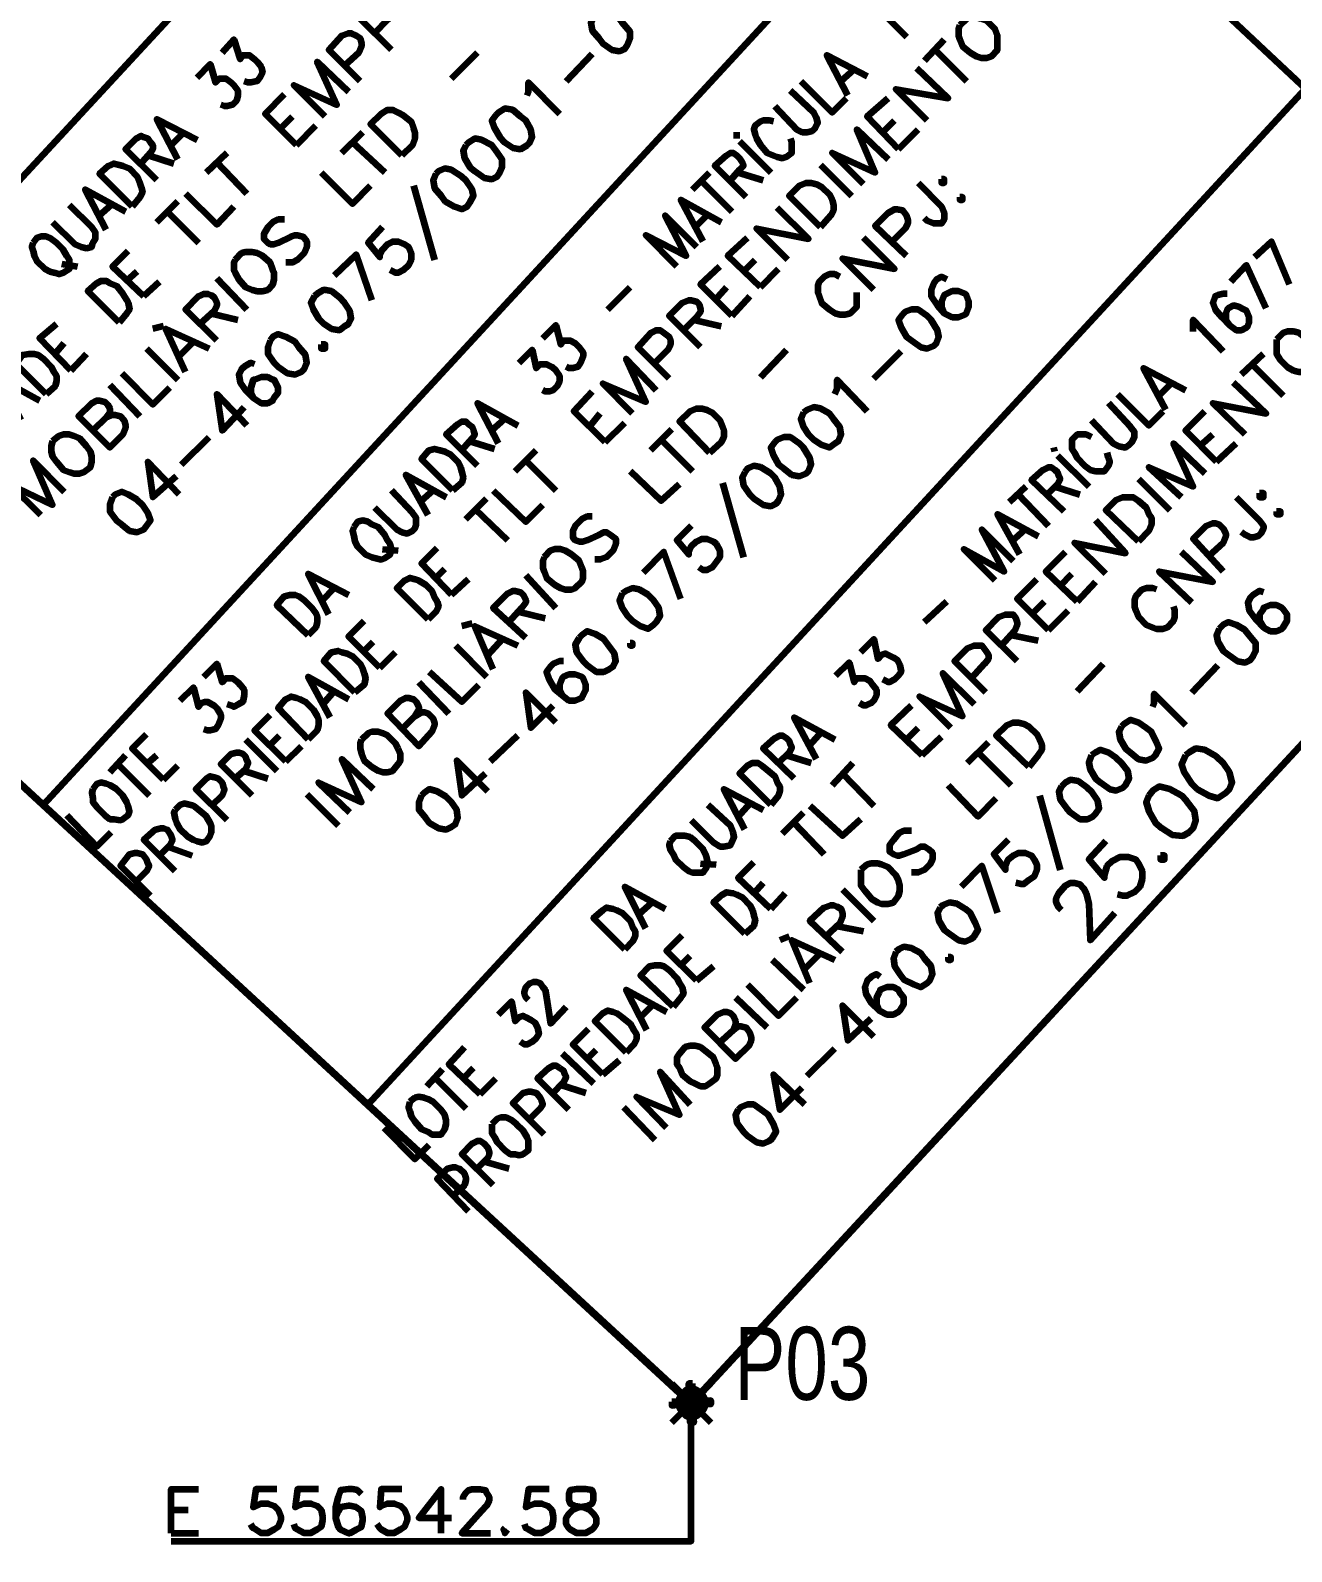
# Model space of a CAD drawing. Header units: inches. Extents: x 1 to 529, y -1 to 335.
# Drawn here: x 202.5 to 267, y 159.3 to 237.1 of the extents above; entities that cross this region are included whole.
import ezdxf

# ---------------------------------------------------------------- set-up
doc = ezdxf.new("R2010")
doc.units = ezdxf.units.IN
for name, color, linetype, lineweight in [('H', 7, 'CONTINUOUS', 100), ('P', 250, 'CONTINUOUS', 100), ('Text', 250, 'CONTINUOUS', 100)]:
    doc.layers.add(name, color=color, linetype=linetype, lineweight=lineweight)
doc.styles.get("Standard").update_dxf_attribs({"font": 'txt', "width": 0.75})

msp = doc.modelspace()

# ---------------------------------------------------------------- hatches: boundary and pattern name
at = {"layer": 'H', "linetype": 'CONTINUOUS'}
for points in [[(236.2, 167.867), (236.467, 165.867), (236.4, 167.867), (236.2, 167.867), (236.467, 165.867), (236.267, 165.867)], [(235.333, 166.733), (237.333, 167), (235.333, 166.933), (235.333, 166.733), (237.333, 167), (237.333, 166.8)]]:
    msp.add_hatch(color=252, dxfattribs=at).paths.add_polyline_path(points)

# ---------------------------------------------------------------- linework, layer by layer
at = {"layer": 'P', "color": 252, "linetype": 'CONTINUOUS'}
for points in [[(284.267, 218.6), (177.067, 319.133)], [(103.667, 289.4), (236.4, 166.733)], [(234.867, 264.933), (186.6, 212.8)], [(251.267, 249.533), (203.2, 197.467)], [(221, 236.067), (219.4, 237.667), (220.133, 238.4), (220.4, 238.533), (220.533, 238.533), (220.8, 238.4), (220.933, 238.267), (221, 238.067), (221, 237.867), (220.8, 237.6), (220.133, 236.933)], [(245.733, 237.733), (245.8, 237.933), (245.733, 238.333), (247.333, 236.733)], [(231.333, 237.733), (231.2, 237.467), (231.267, 237.067), (231.6, 236.667), (231.8, 236.4), (232.267, 236.067), (232.667, 236), (232.933, 236.133), (233.067, 236.333), (233.2, 236.667), (233.2, 237), (232.8, 237.467), (232.667, 237.667), (232.133, 238), (231.8, 238.067), (231.467, 237.867), (231.333, 237.733)], [(250.067, 237.333), (250, 237.133), (250, 236.8), (250.067, 236.6), (250.2, 236.267), (250.6, 235.933), (250.933, 235.733), (251.133, 235.667), (251.467, 235.667), (251.667, 235.733), (252, 236.067), (252, 236.267), (252, 236.6), (252, 236.8), (251.867, 237.133), (251.467, 237.533), (251.133, 237.667), (250.933, 237.733), (250.6, 237.733), (250.4, 237.667), (250.067, 237.333)], [(212.333, 235.933), (212.933, 236.6), (213.267, 235.6), (213.4, 235.8), (213.6, 235.8), (213.733, 235.8), (214, 235.6), (214.133, 235.467), (214.333, 235.2), (214.4, 234.933), (214.267, 234.667), (214.133, 234.467), (213.8, 234.4), (213.667, 234.4), (213.467, 234.467)], [(219.4, 234.467), (217.8, 236.067), (218.467, 236.8), (218.8, 236.933), (218.933, 236.933), (219.2, 236.8), (219.4, 236.667), (219.467, 236.4), (219.467, 236.267), (219.333, 235.933), (218.6, 235.267)], [(248.267, 235.533), (249.267, 236.6)], [(224.067, 234.6), (225.4, 235.933)], [(229.933, 234.467), (231.267, 235.867)], [(244.333, 233.733), (243.267, 235.8), (245.333, 234.733)], [(248.8, 236.067), (250.4, 234.467)], [(211.067, 234.667), (211.733, 235.333), (212, 234.4), (212.2, 234.6), (212.4, 234.6), (212.533, 234.6), (212.8, 234.4), (212.933, 234.267), (213.133, 234), (213.133, 233.733), (213.067, 233.467), (212.867, 233.267), (212.6, 233.2), (212.467, 233.2), (212.267, 233.267)], [(217.6, 232.667), (216, 234.267), (218.2, 233.267), (217.2, 235.467), (218.8, 233.933)], [(244, 234.467), (244.667, 235.067)], [(248.4, 232.467), (246.8, 234.067), (249.467, 233.6), (247.867, 235.133)], [(227.933, 233.733), (228, 233.933), (228, 234.4), (229.6, 232.8)], [(241.933, 234.467), (243.533, 232.867), (244.267, 233.6)], [(216.133, 231.2), (214.533, 232.8), (215.533, 233.8)], [(267.733, 234.067), (219.8, 182.133)], [(240.6, 233.2), (241.733, 232), (242, 231.867), (242.267, 231.867), (242.533, 231.933), (242.667, 232.067), (242.8, 232.333), (242.733, 232.6), (242.6, 232.867), (241.4, 234)], [(246.933, 231), (245.333, 232.667), (246.4, 233.6)], [(215.333, 232.067), (215.933, 232.667)], [(221.533, 230.667), (219.933, 232.267), (220.467, 232.8), (220.8, 233), (221.067, 233), (221.333, 232.867), (221.6, 232.733), (222, 232.4), (222.133, 232.067), (222.2, 231.867), (222.2, 231.533), (222.067, 231.2), (221.533, 230.667)], [(226.333, 232.733), (226.133, 232.467), (226.267, 232.067), (226.533, 231.6), (226.8, 231.333), (227.2, 231.067), (227.6, 231), (227.933, 231.2), (228.067, 231.333), (228.2, 231.6), (228.133, 232), (227.867, 232.467), (227.6, 232.667), (227.2, 233), (226.8, 233.067), (226.467, 232.867), (226.333, 232.733)], [(210.067, 230.467), (209, 232.533), (211.067, 231.467)], [(216.133, 231.2), (217.133, 232.2)], [(218.467, 230.8), (219.533, 231.867)], [(238.667, 231.533), (238.667, 231.867)], [(240.533, 232.4), (240.333, 232.467), (240, 232.467), (239.867, 232.4), (239.6, 232.2), (239.533, 232), (239.6, 231.733), (239.667, 231.533), (239.867, 231.2), (240.2, 230.8), (240.533, 230.667), (240.733, 230.6), (241, 230.533), (241.2, 230.6), (241.467, 230.8), (241.467, 231), (241.467, 231.333), (241.4, 231.533)], [(245.133, 229.2), (243.533, 230.8), (245.733, 229.8), (244.8, 232), (246.4, 230.467)], [(246.133, 231.867), (246.733, 232.467)], [(246.933, 231), (247.933, 232)], [(209, 229.4), (207.4, 231), (207.933, 231.533), (208.2, 231.667), (208.333, 231.6), (208.533, 231.533), (208.667, 231.333), (208.8, 231.2), (208.8, 231), (208.667, 230.8), (208.133, 230.2)], [(209.733, 231.2), (210.333, 231.8)], [(219, 231.333), (220.667, 229.8)], [(224.8, 231.2), (224.667, 230.933), (224.733, 230.533), (225, 230.067), (225.267, 229.867), (225.733, 229.533), (226.133, 229.467), (226.4, 229.6), (226.533, 229.8), (226.667, 230.067), (226.667, 230.467), (226.333, 230.933), (226.133, 231.2), (225.6, 231.467), (225.267, 231.533), (224.933, 231.333), (224.8, 231.2)], [(238.8, 231.4), (240.4, 229.8)], [(208.6, 230.667), (209.867, 230.267)], [(211.533, 229.8), (212.6, 230.8)], [(212.067, 230.333), (213.6, 228.733)], [(239.133, 228.533), (237.533, 230.133), (238.133, 230.667), (238.333, 230.8), (238.467, 230.8), (238.667, 230.667), (238.8, 230.533), (238.933, 230.333), (239, 230.133), (238.8, 229.933), (238.333, 229.4)], [(207.733, 228.067), (206.067, 229.733), (206.533, 230.133), (206.8, 230.267), (207.067, 230.2), (207.267, 230.133), (207.6, 230), (208, 229.6), (208.133, 229.267), (208.2, 229.067), (208.267, 228.8), (208.133, 228.533), (207.733, 228.067)], [(217.4, 229.8), (219, 228.2), (219.933, 229.133)], [(223.267, 229.733), (223.133, 229.4), (223.2, 229), (223.533, 228.6), (223.733, 228.333), (224.2, 228.067), (224.6, 227.933), (224.867, 228.067), (225, 228.267), (225.2, 228.6), (225.133, 228.933), (224.8, 229.4), (224.6, 229.6), (224.067, 229.933), (223.733, 230), (223.4, 229.867), (223.267, 229.733)], [(236.4, 228.933), (237.267, 229.8)], [(238.733, 229.8), (240, 229.4)], [(242.933, 230.2), (244.533, 228.6)], [(206.4, 226.867), (205.333, 228.933), (207.4, 227.8)], [(210.467, 228.733), (212.067, 227.133), (212.933, 228.067)], [(222.133, 229.133), (223.2, 225.333)], [(236.8, 229.4), (238.4, 227.8)], [(242.933, 227), (241.333, 228.6), (241.867, 229.133), (242.2, 229.267), (242.467, 229.267), (242.733, 229.2), (243, 229.067), (243.4, 228.667), (243.533, 228.4), (243.6, 228.133), (243.6, 227.867), (243.467, 227.6), (242.933, 227)], [(247.933, 229.267), (249.133, 228.067), (249.267, 227.733), (249.267, 227.6), (249.267, 227.4), (249.133, 227.2), (248.867, 227.2), (248.733, 227.2), (248.4, 227.333), (248.267, 227.467)], [(249.133, 229.467), (249.133, 229.267), (249.267, 229.267), (249.267, 229.467), (249.133, 229.467)], [(203.667, 227.267), (204.8, 226.133), (205.133, 226), (205.4, 225.933), (205.667, 226), (205.733, 226.2), (205.867, 226.4), (205.867, 226.733), (205.667, 227), (204.533, 228.133)], [(206.067, 227.6), (206.667, 228.133)], [(209, 227.267), (210.067, 228.333)], [(236.933, 226.267), (235.8, 228.4), (237.867, 227.267)], [(241.267, 225.333), (239.667, 226.933), (242.333, 226.4), (240.733, 228)], [(250.067, 228.533), (250.067, 228.4), (250.2, 228.4), (250.2, 228.533), (250.067, 228.533)], [(209.533, 227.8), (211.133, 226.2)], [(215.533, 227.4), (215.2, 227.4), (214.933, 227.267), (214.667, 227), (214.467, 226.667), (214.467, 226.4), (214.667, 226.2), (214.8, 226.133), (215, 226.133), (215.2, 226.2), (215.867, 226.533), (216.067, 226.6), (216.2, 226.6), (216.467, 226.533), (216.667, 226.267), (216.667, 226), (216.533, 225.667), (216.2, 225.333), (215.933, 225.2), (215.6, 225.2)], [(235.6, 225), (234, 226.6), (236.067, 225.533), (235, 227.6), (236.6, 226)], [(236.533, 227), (237.133, 227.6)], [(247.333, 225.533), (245.733, 227.067), (246.4, 227.733), (246.733, 227.933), (246.867, 227.933), (247.133, 227.867), (247.333, 227.6), (247.4, 227.4), (247.4, 227.2), (247.267, 226.933), (246.6, 226.267)], [(202.667, 226.2), (202.6, 226), (202.667, 225.8), (202.733, 225.533), (202.867, 225.267), (203.267, 224.867), (203.533, 224.733), (203.8, 224.667), (204, 224.6), (204.2, 224.667), (204.533, 224.867), (204.533, 225.067), (204.533, 225.333), (204.4, 225.533), (204.2, 225.867), (203.867, 226.2), (203.6, 226.4), (203.333, 226.533), (203.067, 226.533), (202.867, 226.467), (202.667, 226.2)], [(220.533, 227), (219.8, 226.2), (220.4, 225.467), (220.4, 225.6), (220.533, 225.867), (220.8, 226.133), (221.067, 226.267), (221.333, 226.267), (221.667, 226.133), (221.867, 226), (222, 225.667), (222, 225.333), (221.867, 225.067), (221.6, 224.8), (221.333, 224.667), (221.2, 224.667), (220.933, 224.8)], [(239.867, 223.933), (238.2, 225.533), (239.2, 226.467)], [(245.667, 223.8), (244.067, 225.4), (246.733, 224.867), (245.133, 226.467)], [(208.333, 223.467), (206.733, 225), (207.533, 225.8)], [(213, 225.333), (212.933, 225.2), (212.933, 224.8), (213, 224.667), (213.2, 224.333), (213.533, 223.933), (213.867, 223.8), (214.133, 223.733), (214.4, 223.733), (214.667, 223.8), (214.933, 224.067), (215, 224.333), (215, 224.667), (214.933, 224.8), (214.8, 225.2), (214.4, 225.533), (214.133, 225.667), (213.867, 225.733), (213.533, 225.733), (213.333, 225.667), (213, 225.333)], [(266.933, 224.067), (266, 226.267), (265.133, 225.467)], [(204.133, 225.133), (204.933, 225)], [(220, 223.267), (219.2, 225.6), (218.067, 224.533)], [(238.4, 222.467), (236.8, 224.067), (237.8, 225)], [(239, 224.733), (239.6, 225.333)], [(239.867, 223.933), (240.8, 224.867)], [(265.733, 222.867), (264.733, 225.067), (263.933, 224.2)], [(207.067, 222.133), (205.467, 223.733), (205.933, 224.133), (206.133, 224.267), (206.4, 224.267), (206.6, 224.133), (206.933, 224), (207.267, 223.6), (207.467, 223.267), (207.533, 223.133), (207.6, 222.8), (207.467, 222.6), (207.067, 222.133)], [(207.467, 224.267), (208, 224.733)], [(208.333, 223.467), (209.133, 224.2)], [(212.067, 224.4), (213.6, 222.8)], [(243.933, 224.467), (243.667, 224.6), (243.4, 224.6), (243.133, 224.467), (242.867, 224.2), (242.8, 224), (242.8, 223.667), (242.867, 223.467), (243, 223.133), (243.4, 222.8), (243.667, 222.6), (243.933, 222.533), (244.2, 222.533), (244.467, 222.6), (244.8, 222.933), (244.8, 223.133), (244.8, 223.467), (244.8, 223.667)], [(249.4, 224.333), (249.133, 224.467), (248.867, 224.333), (248.733, 224.133), (248.6, 223.8), (248.6, 223.467), (248.933, 223), (249.267, 222.6), (249.667, 222.4), (250, 222.4), (250.333, 222.533), (250.4, 222.6), (250.533, 222.933), (250.533, 223.2), (250.4, 223.533), (250.333, 223.6), (250, 223.733), (249.667, 223.733), (249.4, 223.6), (249.267, 223.533), (249.133, 223.2), (249.133, 222.933), (249.267, 222.6)], [(212.067, 221.2), (210.467, 222.8), (211.133, 223.467), (211.4, 223.6), (211.6, 223.6), (211.8, 223.533), (211.933, 223.4), (212.067, 223.133), (212.067, 223), (211.933, 222.733), (211.2, 222.067)], [(217.067, 223.467), (216.867, 223.133), (217, 222.8), (217.267, 222.333), (217.533, 222.067), (217.933, 221.8), (218.333, 221.733), (218.6, 221.933), (218.8, 222.067), (218.933, 222.333), (218.867, 222.733), (218.6, 223.133), (218.333, 223.4), (217.933, 223.733), (217.533, 223.8), (217.2, 223.6), (217.067, 223.467)], [(232.067, 222.8), (233.2, 223.933)], [(237.533, 223.267), (238.133, 223.933)], [(238.4, 222.467), (239.333, 223.467)], [(263.733, 223.6), (263.533, 223.6), (263.267, 223.533), (263.133, 223.467), (263, 223.133), (263.133, 222.8), (263.467, 222.4), (263.867, 222), (264.2, 221.733), (264.467, 221.733), (264.733, 221.867), (264.8, 221.933), (264.867, 222.133), (264.867, 222.4), (264.733, 222.733), (264.6, 222.8), (264.333, 222.933), (264.067, 223), (263.8, 222.867), (263.733, 222.8), (263.667, 222.6), (263.667, 222.267), (263.867, 222)], [(211.733, 222.6), (213.133, 222.267)], [(236.8, 220.867), (235.2, 222.467), (235.867, 223.133), (236.2, 223.267), (236.333, 223.267), (236.6, 223.2), (236.733, 223.067), (236.8, 222.8), (236.8, 222.667), (236.6, 222.4), (235.933, 221.733)], [(247.133, 222.533), (246.933, 222.267), (247.067, 221.867), (247.333, 221.4), (247.6, 221.2), (248.067, 220.867), (248.4, 220.8), (248.733, 220.933), (248.867, 221.067), (249, 221.4), (248.933, 221.733), (248.6, 222.267), (248.4, 222.467), (247.933, 222.8), (247.6, 222.8), (247.267, 222.667), (247.133, 222.533)], [(204.6, 219.667), (203, 221.333), (203.867, 222.067)], [(209.333, 221.933), (208.8, 221.8)], [(210.467, 219.6), (209.467, 221.8), (211.667, 220.8)], [(228.733, 221.333), (229.4, 222), (229.667, 221), (229.8, 221.2), (230.067, 221.2), (230.133, 221.2), (230.4, 221.067), (230.6, 220.867), (230.8, 220.6), (230.8, 220.4), (230.667, 220.067), (230.533, 219.867), (230.267, 219.8), (230.067, 219.8), (229.933, 219.867)], [(235.2, 219.267), (233.6, 220.867), (234.267, 221.6), (234.533, 221.733), (234.733, 221.733), (234.933, 221.6), (235.2, 221.4), (235.267, 221.2), (235.267, 221), (235.133, 220.733), (234.4, 220)], [(236.467, 222.267), (237.867, 221.933)], [(262, 221.667), (262, 221.867), (262, 222.267), (263.533, 220.667)], [(203.8, 220.533), (204.267, 221.067)], [(210.133, 220.4), (210.867, 221.133)], [(214.8, 221.2), (214.667, 220.867), (214.667, 220.533), (215, 220.067), (215.2, 219.867), (215.667, 219.533), (216.067, 219.467), (216.4, 219.6), (216.533, 219.733), (216.667, 220.067), (216.6, 220.467), (216.267, 220.867), (216.067, 221.133), (215.6, 221.4), (215.2, 221.533), (214.933, 221.4), (214.8, 221.2)], [(217.4, 221), (217.4, 220.8), (217.6, 220.8), (217.6, 221), (217.4, 221)], [(266.267, 221.267), (266.267, 221.067), (266.267, 220.733), (266.267, 220.533), (266.467, 220.2), (266.8, 219.867), (267.133, 219.667), (267.4, 219.6), (267.667, 219.6), (267.933, 219.667), (268.2, 220), (268.333, 220.2), (268.333, 220.533), (268.2, 220.733), (268.067, 221.067), (267.667, 221.4), (267.4, 221.6), (267.133, 221.667), (266.8, 221.667), (266.6, 221.6), (266.267, 221.267)], [(203.333, 218.467), (201.8, 220), (202.133, 220.467), (202.467, 220.533), (202.733, 220.533), (202.933, 220.467), (203.2, 220.267), (203.6, 219.867), (203.733, 219.6), (203.867, 219.4), (203.867, 219.133), (203.8, 218.867), (203.333, 218.467)], [(204.6, 219.667), (205.4, 220.533)], [(208.467, 220.8), (210.067, 219.2)], [(227.533, 220.067), (228.2, 220.733), (228.4, 219.8), (228.6, 220), (228.8, 220), (228.933, 220), (229.2, 219.867), (229.4, 219.667), (229.6, 219.4), (229.6, 219.133), (229.467, 218.867), (229.267, 218.667), (229.067, 218.6), (228.867, 218.6), (228.733, 218.667)], [(233.333, 217.467), (231.8, 219), (234, 218.067), (233, 220.267), (234.533, 218.667)], [(239.867, 219.333), (241.2, 220.733)], [(245.667, 219.267), (247.067, 220.667)], [(264.467, 219.467), (265.6, 220.533)], [(207.2, 219.533), (208.8, 217.933), (209.667, 218.8)], [(214, 220), (213.8, 220.067), (213.467, 219.867), (213.333, 219.733), (213.2, 219.467), (213.267, 219.067), (213.533, 218.667), (213.933, 218.267), (214.333, 218), (214.667, 218), (214.933, 218.133), (215, 218.267), (215.2, 218.533), (215.2, 218.8), (215, 219.2), (214.933, 219.2), (214.667, 219.333), (214.333, 219.333), (214, 219.2), (213.933, 219.2), (213.8, 218.8), (213.8, 218.533), (213.933, 218.267)], [(260.6, 217.667), (259.467, 219.8), (261.6, 218.667)], [(265, 220), (266.6, 218.4)], [(202.067, 217.133), (200.933, 219.267), (203, 218.133)], [(206.6, 218.933), (208.133, 217.333)], [(284.333, 218.667), (236.267, 166.733)], [(243.667, 218.467), (243.8, 218.733), (243.8, 219.2), (245.333, 217.6)], [(260.267, 218.4), (260.867, 219)], [(264.667, 216.4), (263, 218), (265.733, 217.467), (264.067, 219.067)], [(206.4, 217.267), (206.733, 217.4), (206.867, 217.4), (207.133, 217.333), (207.333, 217.133), (207.4, 216.867), (207.4, 216.733), (207.267, 216.4), (206.6, 215.733), (205, 217.333), (205.667, 218), (205.933, 218.133), (206.067, 218.133), (206.333, 218.067), (206.467, 217.933), (206.6, 217.733), (206.6, 217.533), (206.4, 217.267), (205.733, 216.6)], [(213.6, 216.867), (212.067, 218.467), (212.333, 216.6), (213.467, 217.8)], [(226.467, 215.933), (225.4, 218), (227.467, 216.867)], [(231.933, 216), (230.333, 217.6), (231.267, 218.6)], [(256.8, 217.133), (257.933, 215.933), (258.2, 215.8), (258.533, 215.733), (258.733, 215.867), (258.867, 216), (259, 216.267), (259, 216.533), (258.8, 216.8), (257.667, 218)], [(258.133, 218.467), (259.733, 216.867), (260.467, 217.6)], [(225.4, 214.8), (223.8, 216.4), (224.4, 216.933), (224.6, 217.067), (224.8, 217.067), (224.933, 216.933), (225.133, 216.8), (225.2, 216.6), (225.267, 216.4), (225.133, 216.2), (224.6, 215.6)], [(226.133, 216.6), (226.8, 217.2)], [(231.133, 216.8), (231.667, 217.467)], [(237.267, 215.467), (235.733, 217.067), (236.267, 217.6), (236.6, 217.733), (236.867, 217.733), (237.133, 217.667), (237.4, 217.533), (237.8, 217.133), (237.933, 216.8), (238, 216.6), (238, 216.267), (237.867, 216), (237.267, 215.467)], [(242.067, 217.533), (241.933, 217.2), (242.067, 216.8), (242.333, 216.4), (242.6, 216.133), (243, 215.867), (243.4, 215.733), (243.667, 215.933), (243.867, 216.067), (244, 216.4), (243.933, 216.8), (243.6, 217.2), (243.4, 217.467), (242.933, 217.733), (242.6, 217.8), (242.267, 217.667), (242.067, 217.533)], [(263.2, 215), (261.6, 216.6), (262.6, 217.6)], [(203.667, 216.067), (203.6, 215.8), (203.6, 215.533), (203.667, 215.267), (203.867, 215), (204.2, 214.6), (204.533, 214.467), (204.733, 214.4), (205.067, 214.4), (205.267, 214.467), (205.6, 214.733), (205.667, 215), (205.667, 215.267), (205.6, 215.533), (205.4, 215.8), (205.067, 216.2), (204.733, 216.333), (204.533, 216.4), (204.2, 216.4), (204, 216.333), (203.667, 216.067)], [(231.933, 216), (232.933, 217)], [(234.267, 215.6), (235.333, 216.667)], [(256.8, 216.267), (256.533, 216.4), (256.267, 216.4), (256.067, 216.4), (255.8, 216.133), (255.8, 215.933), (255.8, 215.667), (255.933, 215.467), (256.067, 215.2), (256.467, 214.8), (256.733, 214.6), (257, 214.533), (257.2, 214.533), (257.467, 214.533), (257.667, 214.8), (257.733, 215), (257.667, 215.2), (257.6, 215.467)], [(262.333, 215.8), (263, 216.4)], [(210.267, 214.867), (211.667, 216.267)], [(224.133, 213.533), (222.533, 215.133), (222.933, 215.6), (223.2, 215.667), (223.467, 215.6), (223.733, 215.533), (224, 215.4), (224.4, 215), (224.533, 214.733), (224.6, 214.467), (224.667, 214.2), (224.6, 213.933), (224.133, 213.533)], [(225, 216.067), (226.267, 215.667)], [(227.333, 214.533), (228.4, 215.6)], [(234.8, 216.133), (236.4, 214.533)], [(240.6, 216), (240.4, 215.733), (240.533, 215.333), (240.8, 214.867), (241.067, 214.667), (241.467, 214.333), (241.867, 214.267), (242.2, 214.4), (242.333, 214.533), (242.467, 214.867), (242.4, 215.2), (242.067, 215.733), (241.867, 215.933), (241.4, 216.267), (241.067, 216.267), (240.733, 216.133), (240.6, 216)], [(254.933, 215.533), (254.867, 215.733)], [(261.4, 213.2), (259.733, 214.733), (262, 213.733), (261, 215.933), (262.6, 214.4)], [(263.2, 215), (264.2, 215.933)], [(203.067, 212.267), (201.467, 213.867), (203.667, 212.8), (202.667, 215.067), (204.267, 213.467)], [(210.133, 213.333), (208.533, 215), (208.8, 213.2), (210, 214.267)], [(227.867, 215.067), (229.4, 213.533)], [(239.067, 214.467), (238.933, 214.2), (239, 213.8), (239.333, 213.333), (239.533, 213.133), (240, 212.8), (240.4, 212.733), (240.667, 212.867), (240.8, 213), (240.933, 213.333), (240.867, 213.733), (240.6, 214.2), (240.4, 214.4), (239.867, 214.733), (239.533, 214.8), (239.2, 214.667), (239.067, 214.467)], [(255.4, 212.467), (253.733, 214.067), (254.333, 214.6), (254.6, 214.733), (254.733, 214.733), (254.933, 214.6), (255.067, 214.467), (255.133, 214.267), (255.2, 214.133), (255.067, 213.867), (254.533, 213.333)], [(255.067, 215.333), (256.667, 213.733)], [(222.867, 212.267), (221.733, 214.333), (223.8, 213.2)], [(233.2, 214.533), (234.8, 213), (235.733, 213.867)], [(259.2, 214.133), (260.8, 212.533)], [(206.733, 213.2), (206.6, 212.8), (206.6, 212.467), (206.933, 212), (207.2, 211.8), (207.6, 211.467), (208, 211.4), (208.333, 211.533), (208.467, 211.733), (208.667, 212), (208.533, 212.4), (208.267, 212.8), (208, 213.067), (207.533, 213.333), (207.2, 213.467), (206.867, 213.333), (206.733, 213.2)], [(220.133, 212.667), (221.267, 211.533), (221.533, 211.4), (221.8, 211.333), (222.067, 211.467), (222.2, 211.6), (222.267, 211.8), (222.267, 212.133), (222.067, 212.4), (221, 213.533)], [(222.533, 213), (223.133, 213.533)], [(226.2, 213.533), (227.867, 211.933), (228.733, 212.8)], [(237.933, 213.933), (239, 210.133)], [(252.6, 212.933), (253.467, 213.733)], [(253.067, 213.333), (254.6, 211.733)], [(254.933, 213.733), (256.2, 213.333)], [(259.2, 210.933), (257.533, 212.533), (258.067, 213.067), (258.4, 213.2), (258.733, 213.2), (258.933, 213.2), (259.2, 213), (259.6, 212.667), (259.733, 212.333), (259.867, 212.133), (259.867, 211.8), (259.733, 211.467), (259.2, 210.933)], [(264.2, 213.2), (265.4, 212), (265.6, 211.733), (265.6, 211.6), (265.467, 211.333), (265.333, 211.2), (265.067, 211.133), (264.933, 211.133), (264.667, 211.267), (264.467, 211.4)], [(265.4, 213.4), (265.4, 213.2), (265.6, 213.2), (265.6, 213.4), (265.4, 213.4)], [(224.8, 212.067), (225.867, 213.133)], [(225.267, 212.6), (226.933, 211)], [(266.267, 212.467), (266.267, 212.333), (266.467, 212.333), (266.467, 212.467), (266.267, 212.467)], [(219.067, 211.667), (219, 211.467), (219.067, 211.2), (219.133, 210.933), (219.267, 210.667), (219.667, 210.267), (220, 210.133), (220.2, 210.067), (220.467, 210), (220.667, 210.067), (220.933, 210.267), (221, 210.533), (220.933, 210.8), (220.8, 211), (220.667, 211.267), (220.333, 211.667), (220, 211.8), (219.8, 211.933), (219.533, 212), (219.267, 211.933), (219.067, 211.667)], [(231.267, 212.2), (231, 212.2), (230.733, 212.067), (230.4, 211.733), (230.267, 211.467), (230.267, 211.133), (230.4, 211), (230.6, 210.933), (230.8, 210.933), (231, 211), (231.6, 211.267), (231.867, 211.4), (232, 211.4), (232.2, 211.267), (232.467, 211.067), (232.467, 210.8), (232.333, 210.467), (232, 210.133), (231.667, 210), (231.4, 210)], [(236.333, 211.733), (235.6, 211), (236.2, 210.267), (236.2, 210.4), (236.333, 210.667), (236.6, 210.933), (236.867, 211.067), (237.133, 211.067), (237.467, 210.933), (237.6, 210.8), (237.8, 210.467), (237.8, 210.133), (237.6, 209.867), (237.4, 209.6), (237.133, 209.467), (236.933, 209.467), (236.733, 209.6)], [(253.133, 210.267), (252, 212.333), (254.067, 211.2)], [(257.533, 209.267), (255.933, 210.867), (258.533, 210.333), (257, 212)], [(263.533, 209.4), (262, 211.067), (262.667, 211.733), (263, 211.867), (263.133, 211.867), (263.333, 211.8), (263.533, 211.6), (263.667, 211.333), (263.667, 211.2), (263.533, 210.867), (262.8, 210.2)], [(251.867, 208.933), (250.267, 210.533), (252.333, 209.4), (251.2, 211.533), (252.8, 209.933)], [(252.733, 210.933), (253.4, 211.533)], [(220.533, 210.533), (221.333, 210.467)], [(224.067, 208.2), (222.533, 209.8), (223.333, 210.6)], [(228.8, 210.133), (228.733, 209.933), (228.733, 209.6), (228.8, 209.4), (228.933, 209.067), (229.333, 208.733), (229.667, 208.533), (229.867, 208.467), (230.2, 208.467), (230.4, 208.533), (230.733, 208.867), (230.8, 209.067), (230.8, 209.4), (230.733, 209.6), (230.6, 209.933), (230.2, 210.267), (229.867, 210.467), (229.667, 210.533), (229.333, 210.533), (229.133, 210.467), (228.8, 210.133)], [(235.8, 208), (234.933, 210.4), (233.867, 209.333)], [(256.067, 207.867), (254.467, 209.4), (255.467, 210.4)], [(261.933, 207.8), (260.267, 209.4), (263, 208.867), (261.4, 210.4)], [(223.267, 209.067), (223.733, 209.533)], [(217.8, 207.2), (216.733, 209.267), (218.8, 208.2)], [(217.467, 207.933), (218.067, 208.533)], [(222.867, 206.933), (221.267, 208.533), (221.667, 208.933), (221.933, 209.067), (222.2, 209), (222.4, 208.933), (222.733, 208.733), (223.067, 208.4), (223.2, 208.067), (223.333, 207.867), (223.4, 207.6), (223.267, 207.333), (222.867, 206.933)], [(224.067, 208.2), (224.933, 209)], [(227.867, 209.2), (229.4, 207.533)], [(232.8, 208.267), (232.667, 207.933), (232.8, 207.533), (233.067, 207.133), (233.333, 206.867), (233.733, 206.6), (234.133, 206.467), (234.4, 206.667), (234.533, 206.8), (234.733, 207.133), (234.667, 207.533), (234.4, 207.933), (234.133, 208.2), (233.667, 208.467), (233.333, 208.533), (233, 208.4), (232.8, 208.267)], [(254.6, 206.4), (253, 208), (254, 209)], [(255.2, 208.667), (255.8, 209.267)], [(256.067, 207.867), (257, 208.867)], [(260.133, 208.467), (259.933, 208.533), (259.6, 208.533), (259.4, 208.467), (259.067, 208.133), (259, 207.933), (259, 207.6), (259.067, 207.4), (259.2, 207.067), (259.6, 206.667), (259.933, 206.533), (260.133, 206.467), (260.467, 206.467), (260.667, 206.533), (261, 206.867), (261.067, 207.067), (261.067, 207.4), (261, 207.6)], [(216.733, 206.133), (215.133, 207.667), (215.533, 208.133), (215.8, 208.2), (216.067, 208.2), (216.267, 208.133), (216.533, 207.933), (216.933, 207.533), (217.133, 207.267), (217.2, 207.067), (217.2, 206.8), (217.133, 206.533), (216.733, 206.133)], [(227.867, 206), (226.2, 207.533), (226.933, 208.267), (227.2, 208.4), (227.333, 208.4), (227.6, 208.333), (227.733, 208.2), (227.867, 207.933), (227.867, 207.8), (227.667, 207.533), (227, 206.8)], [(248.267, 206.8), (249.4, 207.867)], [(253.733, 207.2), (254.4, 207.867)], [(265.6, 208.333), (265.4, 208.4), (265.067, 208.2), (264.933, 208.067), (264.8, 207.8), (264.867, 207.4), (265.2, 206.933), (265.6, 206.533), (265.933, 206.333), (266.267, 206.333), (266.533, 206.467), (266.6, 206.533), (266.8, 206.867), (266.8, 207.2), (266.6, 207.467), (266.533, 207.533), (266.267, 207.667), (265.933, 207.667), (265.6, 207.533), (265.6, 207.467), (265.4, 207.2), (265.4, 206.867), (265.6, 206.533)], [(227.533, 207.333), (228.867, 207)], [(253, 204.8), (251.4, 206.4), (252.067, 207.067), (252.4, 207.2), (252.533, 207.2), (252.8, 207.2), (252.933, 207), (253, 206.8), (253, 206.667), (252.867, 206.333), (252.2, 205.6)], [(254.6, 206.4), (255.6, 207.4)], [(220.4, 204.467), (218.8, 206.067), (219.6, 206.867)], [(225.133, 206.733), (224.6, 206.6)], [(226.2, 204.4), (225.267, 206.6), (227.467, 205.6)], [(230.6, 206), (230.4, 205.667), (230.467, 205.267), (230.8, 204.8), (231, 204.6), (231.467, 204.267), (231.867, 204.267), (232.133, 204.4), (232.333, 204.533), (232.467, 204.8), (232.4, 205.2), (232.067, 205.667), (231.867, 205.933), (231.4, 206.2), (231, 206.333), (230.733, 206.133), (230.6, 206)], [(263.333, 206.467), (263.2, 206.133), (263.267, 205.8), (263.533, 205.333), (263.8, 205.133), (264.267, 204.8), (264.667, 204.733), (264.933, 204.867), (265.067, 205.067), (265.2, 205.333), (265.2, 205.733), (264.867, 206.133), (264.667, 206.4), (264.2, 206.667), (263.8, 206.8), (263.533, 206.667), (263.333, 206.467)], [(219.6, 205.333), (220.067, 205.8)], [(224.267, 205.6), (225.867, 204)], [(225.933, 205.133), (226.667, 205.933)], [(233.2, 205.733), (233.2, 205.6), (233.333, 205.6), (233.333, 205.733), (233.2, 205.733)], [(245, 205.267), (245.667, 205.933), (245.867, 204.933), (246.067, 205.133), (246.267, 205.2), (246.4, 205.133), (246.667, 205), (246.867, 204.867), (247, 204.6), (247.067, 204.267), (246.933, 204.067), (246.733, 203.867), (246.467, 203.733), (246.4, 203.733), (246.133, 203.867)], [(251.4, 203.2), (249.8, 204.8), (250.467, 205.467), (250.8, 205.6), (251, 205.6), (251.2, 205.6), (251.4, 205.333), (251.533, 205.133), (251.533, 204.933), (251.333, 204.667), (250.667, 203.933)], [(252.733, 206.133), (254.067, 205.867)], [(211.4, 204), (212.067, 204.667), (212.333, 203.733), (212.533, 203.933), (212.733, 203.933), (212.867, 203.933), (213.133, 203.733), (213.267, 203.6), (213.467, 203.333), (213.467, 203.067), (213.4, 202.733), (213.2, 202.6), (212.933, 202.467), (212.8, 202.533), (212.6, 202.6)], [(219.133, 203.2), (217.533, 204.8), (217.933, 205.267), (218.267, 205.333), (218.467, 205.267), (218.733, 205.2), (219, 205.067), (219.4, 204.667), (219.533, 204.4), (219.6, 204.2), (219.667, 203.933), (219.6, 203.6), (219.133, 203.2)], [(220.4, 204.467), (221.2, 205.267)], [(229.8, 204.8), (229.6, 204.8), (229.267, 204.667), (229.133, 204.533), (228.933, 204.267), (229.067, 203.867), (229.333, 203.4), (229.733, 203.067), (230.067, 202.8), (230.4, 202.8), (230.733, 202.933), (230.8, 203.067), (230.933, 203.333), (230.933, 203.6), (230.8, 203.933), (230.733, 204), (230.4, 204.133), (230.067, 204.133), (229.8, 204), (229.733, 203.933), (229.6, 203.6), (229.6, 203.333), (229.733, 203.067)], [(243.733, 204.067), (244.4, 204.733), (244.667, 203.733), (244.8, 203.933), (245, 203.933), (245.2, 203.933), (245.467, 203.8), (245.6, 203.6), (245.8, 203.333), (245.8, 203.067), (245.667, 202.8), (245.533, 202.667), (245.267, 202.533), (245.133, 202.533), (244.933, 202.667)], [(256.067, 203.267), (257.4, 204.667)], [(217.867, 201.933), (216.733, 204), (218.8, 202.867)], [(222.933, 204.267), (224.6, 202.733), (225.467, 203.6)], [(249.6, 201.4), (248, 203), (250.2, 202), (249.2, 204.2), (250.8, 202.6)], [(261.933, 203.2), (263.267, 204.6)], [(210.2, 202.8), (210.867, 203.467), (211.133, 202.467), (211.267, 202.667), (211.467, 202.733), (211.6, 202.733), (211.933, 202.533), (212.067, 202.4), (212.267, 202.067), (212.267, 201.867), (212.133, 201.533), (212, 201.333), (211.733, 201.267), (211.6, 201.267), (211.4, 201.333)], [(217.533, 202.667), (218.067, 203.267)], [(222.4, 203.733), (223.933, 202.133)], [(229.4, 201.667), (227.867, 203.2), (228.133, 201.4), (229.267, 202.533)], [(259.933, 202.467), (260, 202.667), (260, 203.133), (261.6, 201.533)], [(216.733, 200.8), (215.2, 202.4), (215.6, 202.867), (215.867, 203), (216.133, 202.933), (216.333, 202.867), (216.6, 202.733), (217, 202.333), (217.2, 202), (217.267, 201.8), (217.267, 201.533), (217.2, 201.267), (216.733, 200.8)], [(222.2, 202), (222.533, 202.2), (222.667, 202.2), (222.867, 202.133), (223.133, 201.867), (223.2, 201.667), (223.2, 201.533), (223.067, 201.2), (222.4, 200.467), (220.8, 202.133), (221.467, 202.8), (221.733, 202.933), (221.867, 202.933), (222.133, 202.867), (222.267, 202.733), (222.4, 202.467), (222.4, 202.333), (222.2, 202), (221.533, 201.333)], [(248.133, 200), (246.533, 201.533), (247.6, 202.533)], [(215.6, 199.667), (214, 201.267), (214.8, 202.067)], [(242.733, 199.8), (241.6, 201.933), (243.667, 200.8)], [(253.6, 199.4), (251.933, 201), (252.467, 201.533), (252.8, 201.667), (253.067, 201.667), (253.333, 201.6), (253.6, 201.467), (254, 201.067), (254.133, 200.8), (254.267, 200.533), (254.267, 200.267), (254.067, 200), (253.6, 199.4)], [(258.333, 201.467), (258.2, 201.2), (258.267, 200.8), (258.533, 200.333), (258.8, 200.133), (259.2, 199.8), (259.6, 199.733), (259.933, 199.867), (260.067, 200), (260.267, 200.333), (260.133, 200.667), (259.867, 201.2), (259.6, 201.4), (259.2, 201.667), (258.8, 201.8), (258.467, 201.6), (258.333, 201.467)], [(209.333, 198.733), (207.733, 200.333), (208.467, 201.067)], [(213.533, 200.8), (215.133, 199.2)], [(214.8, 200.533), (215.267, 201)], [(219.467, 200.8), (219.4, 200.6), (219.4, 200.333), (219.467, 200.067), (219.6, 199.733), (220, 199.4), (220.333, 199.2), (220.533, 199.133), (220.8, 199.133), (221.067, 199.2), (221.333, 199.533), (221.467, 199.733), (221.467, 200.067), (221.333, 200.333), (221.2, 200.6), (220.8, 201), (220.533, 201.133), (220.333, 201.2), (220, 201.2), (219.8, 201.133), (219.467, 200.8)], [(226.067, 199.667), (227.467, 201)], [(241.6, 198.8), (240, 200.333), (240.6, 200.867), (240.867, 201), (241, 201), (241.2, 200.867), (241.333, 200.733), (241.4, 200.533), (241.467, 200.4), (241.333, 200.133), (240.8, 199.6)], [(242.4, 200.533), (243, 201.2)], [(247.333, 200.8), (247.933, 201.4)], [(248.133, 200), (249.133, 200.933)], [(206.6, 199.133), (207.4, 200)], [(208.467, 199.533), (209, 200)], [(213.867, 197.933), (212.267, 199.533), (212.8, 200.067), (213.067, 200.133), (213.2, 200.133), (213.4, 200.067), (213.533, 199.933), (213.6, 199.733), (213.667, 199.6), (213.533, 199.267), (213, 198.8)], [(215.6, 199.667), (216.4, 200.467)], [(241.2, 200), (242.467, 199.6)], [(250.467, 199.6), (251.533, 200.667)], [(251, 200.133), (252.667, 198.467)], [(256.8, 200), (256.667, 199.6), (256.733, 199.267), (257, 198.8), (257.267, 198.6), (257.733, 198.267), (258.067, 198.2), (258.4, 198.333), (258.533, 198.467), (258.733, 198.8), (258.667, 199.2), (258.333, 199.6), (258.067, 199.867), (257.667, 200.133), (257.267, 200.267), (257, 200.133), (256.8, 200)], [(206.933, 199.6), (208.6, 197.933)], [(209.333, 198.733), (210.067, 199.467)], [(213.467, 199.2), (214.667, 198.8)], [(218.867, 197.067), (217.267, 198.6), (219.467, 197.6), (218.467, 199.8), (220.067, 198.267)], [(225.933, 198.133), (224.333, 199.733), (224.6, 197.933), (225.8, 199.067)], [(240.4, 197.467), (238.8, 199.067), (239.2, 199.467), (239.467, 199.6), (239.733, 199.6), (239.933, 199.467), (240.2, 199.267), (240.6, 198.933), (240.733, 198.6), (240.867, 198.4), (240.867, 198.133), (240.8, 197.933), (240.4, 197.467)], [(243.533, 198.467), (244.6, 199.6)], [(205.733, 198.267), (205.667, 198.067), (205.733, 197.8), (205.733, 197.6), (205.933, 197.333), (206.333, 196.933), (206.6, 196.733), (206.8, 196.733), (207.133, 196.667), (207.267, 196.733), (207.533, 196.933), (207.6, 197.133), (207.533, 197.4), (207.467, 197.6), (207.267, 197.933), (206.933, 198.267), (206.6, 198.467), (206.4, 198.533), (206.133, 198.6), (205.933, 198.533), (205.733, 198.267)], [(212.6, 196.667), (211, 198.267), (211.533, 198.8), (211.733, 198.933), (211.933, 198.867), (212.133, 198.8), (212.333, 198.6), (212.4, 198.333), (212.467, 198.267), (212.333, 197.933), (211.8, 197.4)], [(244.067, 199.067), (245.667, 197.4)], [(249.467, 198.467), (251, 196.867), (251.933, 197.8)], [(255.267, 198.4), (255.133, 198.133), (255.2, 197.733), (255.533, 197.267), (255.733, 197.067), (256.2, 196.733), (256.6, 196.733), (256.867, 196.867), (257, 197), (257.2, 197.267), (257.133, 197.667), (256.8, 198.133), (256.6, 198.333), (256.133, 198.667), (255.733, 198.733), (255.467, 198.6), (255.267, 198.4)], [(216.667, 198), (218.267, 196.4)], [(222.533, 197.933), (222.4, 197.6), (222.4, 197.2), (222.733, 196.8), (222.933, 196.533), (223.4, 196.267), (223.8, 196.2), (224.067, 196.333), (224.267, 196.467), (224.4, 196.8), (224.333, 197.2), (224.067, 197.6), (223.8, 197.867), (223.333, 198.133), (222.933, 198.267), (222.667, 198.067), (222.533, 197.933)], [(239.067, 196.2), (238, 198.267), (240, 197.2)], [(254.133, 197.933), (255.2, 194.133)], [(204.4, 196.933), (205.933, 195.333), (206.667, 196.067)], [(209.933, 197.2), (209.867, 197.067), (209.933, 196.733), (210, 196.533), (210.2, 196.2), (210.533, 195.867), (210.867, 195.667), (211.067, 195.6), (211.333, 195.533), (211.533, 195.6), (211.733, 195.867), (211.8, 196.067), (211.8, 196.333), (211.733, 196.533), (211.533, 196.867), (211.133, 197.2), (210.867, 197.4), (210.667, 197.467), (210.4, 197.533), (210.2, 197.467), (209.933, 197.2)], [(236.333, 196.667), (237.467, 195.533), (237.8, 195.333), (238, 195.333), (238.333, 195.4), (238.4, 195.533), (238.533, 195.8), (238.467, 196.067), (238.333, 196.4), (237.2, 197.467)], [(238.733, 196.867), (239.333, 197.533)], [(241, 196), (242.067, 197.067)], [(242.4, 197.4), (244.067, 195.867), (245, 196.733)], [(209.933, 194.067), (208.333, 195.667), (208.933, 196.2), (209.2, 196.267), (209.333, 196.267), (209.533, 196.2), (209.667, 196), (209.733, 195.867), (209.8, 195.667), (209.667, 195.4), (209.133, 194.867)], [(241.6, 196.533), (243.133, 194.933)], [(247.6, 196.133), (247.2, 196.133), (246.933, 196), (246.667, 195.667), (246.467, 195.4), (246.467, 195.067), (246.667, 194.933), (246.867, 194.867), (247, 194.867), (247.2, 194.933), (247.867, 195.2), (248.067, 195.333), (248.267, 195.333), (248.467, 195.2), (248.667, 195), (248.667, 194.667), (248.533, 194.4), (248.267, 194.133), (247.933, 194), (247.6, 194)], [(209.533, 195.333), (210.8, 194.867)], [(235.267, 195.6), (235.2, 195.4), (235.267, 195.133), (235.4, 194.933), (235.533, 194.667), (235.933, 194.267), (236.2, 194.067), (236.4, 194), (236.733, 194), (236.933, 194), (237.133, 194.267), (237.2, 194.467), (237.133, 194.733), (237.067, 194.933), (236.933, 195.2), (236.533, 195.6), (236.267, 195.8), (236, 195.867), (235.733, 195.867), (235.533, 195.867), (235.267, 195.6)], [(252.533, 195.667), (251.8, 194.933), (252.4, 194.133), (252.4, 194.333), (252.533, 194.667), (252.8, 194.867), (253.067, 195), (253.4, 195), (253.733, 194.867), (253.867, 194.667), (254, 194.4), (254, 194.133), (253.867, 193.8), (253.6, 193.6), (253.333, 193.4), (253.2, 193.4), (252.933, 193.467)], [(208.667, 192.8), (207.133, 194.333), (207.6, 194.933), (207.867, 195), (208, 195), (208.267, 194.933), (208.467, 194.667), (208.533, 194.467), (208.6, 194.333), (208.467, 194.067), (207.933, 193.533)], [(240.4, 192.133), (238.733, 193.733), (239.533, 194.533)], [(236.8, 194.467), (237.6, 194.4)], [(245, 194.133), (245, 193.867), (245, 193.6), (245, 193.333), (245.2, 193.067), (245.533, 192.667), (245.867, 192.467), (246.067, 192.4), (246.4, 192.4), (246.667, 192.467), (246.933, 192.8), (247, 193.067), (247, 193.333), (246.933, 193.6), (246.8, 193.867), (246.4, 194.267), (246.067, 194.4), (245.867, 194.467), (245.533, 194.467), (245.333, 194.4), (245, 194.133)], [(252, 191.933), (251.2, 194.333), (250.133, 193.267)], [(234, 191.133), (232.933, 193.267), (235, 192.133)], [(239.067, 190.867), (237.467, 192.467), (237.933, 192.867), (238.133, 193), (238.467, 192.933), (238.667, 192.867), (238.933, 192.733), (239.333, 192.333), (239.467, 192.067), (239.533, 191.8), (239.6, 191.6), (239.533, 191.267), (239.067, 190.867)], [(239.533, 192.933), (240, 193.467)], [(244.067, 193.133), (245.667, 191.533)], [(232.933, 190.067), (231.333, 191.667), (231.8, 192.067), (232, 192.2), (232.333, 192.133), (232.533, 192.067), (232.8, 191.933), (233.2, 191.533), (233.333, 191.2), (233.467, 191), (233.467, 190.733), (233.333, 190.467), (232.933, 190.067)], [(233.667, 191.867), (234.333, 192.467)], [(240.4, 192.133), (241.133, 192.933)], [(244.067, 189.933), (242.4, 191.533), (243.133, 192.2), (243.467, 192.333), (243.6, 192.333), (243.8, 192.267), (244, 192.133), (244.067, 191.933), (244.067, 191.733), (243.933, 191.4), (243.2, 190.733)], [(249.067, 192.2), (248.933, 191.933), (249, 191.533), (249.267, 191.067), (249.533, 190.867), (250, 190.533), (250.333, 190.467), (250.667, 190.6), (250.8, 190.733), (251, 191.067), (250.867, 191.4), (250.6, 191.933), (250.333, 192.133), (249.933, 192.4), (249.533, 192.467), (249.2, 192.333), (249.067, 192.2)], [(236.6, 188.467), (235.067, 190), (235.867, 190.8)], [(241.333, 190.733), (240.867, 190.533)], [(243.733, 191.267), (245.133, 191)], [(242.4, 188.333), (241.467, 190.533), (243.667, 189.533)], [(242.133, 189.067), (242.933, 189.867)], [(246.8, 189.933), (246.667, 189.6), (246.733, 189.2), (247, 188.8), (247.2, 188.533), (247.733, 188.267), (248.067, 188.133), (248.4, 188.333), (248.533, 188.467), (248.667, 188.8), (248.6, 189.2), (248.267, 189.6), (248.067, 189.867), (247.6, 190.133), (247.2, 190.2), (246.933, 190.067), (246.8, 189.933)], [(235.4, 187.133), (233.733, 188.733), (234.2, 189.2), (234.467, 189.267), (234.733, 189.267), (234.933, 189.2), (235.2, 189), (235.6, 188.6), (235.733, 188.333), (235.867, 188.133), (235.933, 187.8), (235.8, 187.6), (235.4, 187.133)], [(235.8, 189.267), (236.267, 189.733)], [(236.6, 188.467), (237.467, 189.2)], [(240.467, 189.533), (242.067, 188)], [(249.467, 189.667), (249.467, 189.533), (249.6, 189.533), (249.6, 189.667), (249.467, 189.667)], [(228, 187.467), (227.867, 187.6), (227.8, 187.8), (227.8, 187.933), (227.867, 188.133), (228.067, 188.333), (228.267, 188.4), (228.4, 188.4), (228.6, 188.333), (228.733, 188.133), (228.867, 188), (228.933, 187.6), (229.133, 186.267), (229.933, 187.133)], [(246, 188.667), (245.8, 188.8), (245.533, 188.667), (245.333, 188.467), (245.2, 188.133), (245.267, 187.8), (245.533, 187.333), (245.933, 186.933), (246.333, 186.733), (246.667, 186.733), (246.933, 186.867), (247, 186.933), (247.2, 187.267), (247.2, 187.6), (247, 187.867), (246.933, 188), (246.667, 188.133), (246.333, 188.133), (246, 188), (245.933, 187.867), (245.8, 187.6), (245.8, 187.267), (245.933, 186.933)], [(234.067, 185.933), (233, 188), (235.067, 186.867)], [(238.6, 187.6), (240.2, 186.067)], [(239.2, 188.267), (240.8, 186.667), (241.733, 187.6)], [(226.467, 186.733), (227.133, 187.4), (227.333, 186.4), (227.533, 186.6), (227.733, 186.667), (227.867, 186.6), (228.133, 186.467), (228.333, 186.333), (228.467, 186.067), (228.533, 185.733), (228.4, 185.533), (228.2, 185.333), (227.933, 185.2), (227.8, 185.2), (227.6, 185.333)], [(233, 184.8), (231.4, 186.4), (231.8, 186.8), (232.067, 186.933), (232.333, 186.867), (232.533, 186.8), (232.8, 186.6), (233.2, 186.267), (233.4, 185.933), (233.533, 185.733), (233.533, 185.467), (233.4, 185.2), (233, 184.8)], [(233.733, 186.6), (234.333, 187.2)], [(238.467, 185.933), (238.733, 186.133), (238.867, 186.133), (239.133, 186.067), (239.333, 185.8), (239.4, 185.6), (239.4, 185.4), (239.267, 185.133), (238.6, 184.467), (237, 186.067), (237.667, 186.733), (238, 186.867), (238.133, 186.867), (238.333, 186.8), (238.467, 186.667), (238.6, 186.4), (238.6, 186.267), (238.467, 185.933), (237.733, 185.267)], [(245.667, 185.6), (244.067, 187.2), (244.333, 185.4), (245.533, 186.533)], [(231.8, 183.667), (230.267, 185.2), (231.067, 186)], [(225.533, 182.667), (223.933, 184.2), (224.733, 185.067)], [(229.733, 184.733), (231.333, 183.2)], [(231, 184.467), (231.467, 184.933)], [(231.8, 183.667), (232.667, 184.4)], [(235.733, 184.733), (235.6, 184.533), (235.6, 184.2), (235.733, 184), (235.867, 183.667), (236.267, 183.333), (236.533, 183.2), (236.8, 183.067), (237.067, 183.067), (237.267, 183.2), (237.6, 183.467), (237.667, 183.667), (237.667, 184), (237.6, 184.2), (237.467, 184.533), (237.067, 184.867), (236.8, 185.067), (236.533, 185.133), (236.267, 185.133), (236, 185.067), (235.733, 184.733)], [(242.267, 183.6), (243.667, 185)], [(222.8, 183.067), (223.6, 183.933)], [(224.733, 183.533), (225.2, 184)], [(230.067, 181.867), (228.467, 183.467), (229.067, 184), (229.267, 184.133), (229.4, 184.133), (229.6, 184), (229.8, 183.867), (229.867, 183.667), (229.933, 183.533), (229.8, 183.267), (229.2, 182.667)], [(235.067, 180.933), (233.533, 182.533), (235.733, 181.6), (234.733, 183.8), (236.267, 182.133)], [(242.133, 182.133), (240.533, 183.667), (240.867, 181.867), (242, 183)], [(223.2, 183.533), (224.8, 181.933)], [(225.533, 182.667), (226.333, 183.467)], [(229.667, 183.133), (230.933, 182.733)], [(221.933, 182.267), (221.867, 182), (221.933, 181.8), (222, 181.533), (222.2, 181.267), (222.533, 180.867), (222.867, 180.733), (223.067, 180.6), (223.333, 180.6), (223.533, 180.6), (223.733, 180.867), (223.8, 181.133), (223.8, 181.333), (223.733, 181.6), (223.533, 181.867), (223.133, 182.267), (222.867, 182.4), (222.667, 182.467), (222.4, 182.533), (222.2, 182.467), (221.933, 182.267)], [(228.8, 180.6), (227.2, 182.2), (227.733, 182.733), (228, 182.8), (228.133, 182.8), (228.4, 182.733), (228.6, 182.467), (228.667, 182.333), (228.733, 182.133), (228.6, 181.933), (228, 181.333)], [(238.733, 181.867), (238.6, 181.6), (238.667, 181.2), (239, 180.733), (239.2, 180.533), (239.667, 180.2), (240, 180.133), (240.333, 180.267), (240.467, 180.4), (240.667, 180.733), (240.533, 181.133), (240.267, 181.6), (240, 181.8), (239.533, 182.133), (239.2, 182.133), (238.867, 182), (238.733, 181.867)], [(226.133, 181.133), (226.133, 180.933), (226.133, 180.667), (226.267, 180.467), (226.4, 180.2), (226.8, 179.8), (227.067, 179.6), (227.333, 179.6), (227.533, 179.533), (227.733, 179.6), (228, 179.8), (228, 180), (228, 180.267), (227.933, 180.467), (227.733, 180.8), (227.4, 181.133), (227.133, 181.333), (226.867, 181.467), (226.6, 181.467), (226.4, 181.4), (226.133, 181.133)], [(232.867, 182), (234.467, 180.333)], [(220.6, 180.933), (222.2, 179.333), (222.933, 180.067)], [(226.2, 178), (224.6, 179.6), (225.133, 180.133), (225.4, 180.267), (225.533, 180.267), (225.733, 180.133), (225.933, 179.933), (226, 179.733), (226, 179.6), (225.933, 179.4), (225.333, 178.8)], [(225.8, 179.2), (227, 178.867)], [(224.933, 176.667), (223.333, 178.333), (223.867, 178.867), (224.133, 178.933), (224.267, 178.933), (224.467, 178.867), (224.733, 178.6), (224.8, 178.4), (224.8, 178.267), (224.733, 178), (224.133, 177.467)], [(236.4, 167.867), (236.2, 167.867), (236.467, 165.867), (236.4, 167.867)], [(236.2, 167.867), (236.467, 165.867), (236.267, 165.867), (236.2, 167.867)], [(235.333, 166.933), (235.333, 166.733), (237.333, 167), (235.333, 166.933)], [(235.333, 166.733), (237.333, 167), (237.333, 166.8), (235.333, 166.733)]]:
    msp.add_lwpolyline(points, dxfattribs=at)
at = {"layer": 'P', "color": 0, "linetype": 'CONTINUOUS'}
for points in [[(331.2, 174.533), (332.333, 116.8), (265, 44.133), (56.067, 237.6), (103.733, 289.267), (236.333, 166.867), (284.267, 218.6), (331.2, 174.533)], [(261.6, 200), (261.4, 199.533), (261.533, 199.133), (261.933, 198.533), (262.2, 198.267), (262.8, 197.933), (263.267, 197.8), (263.667, 198.067), (263.867, 198.267), (264, 198.6), (263.867, 199.133), (263.533, 199.6), (263.2, 199.933), (262.6, 200.267), (262.133, 200.333), (261.8, 200.133), (261.6, 200)], [(259.733, 197.933), (259.6, 197.6), (259.733, 197.133), (260.067, 196.533), (260.4, 196.267), (260.933, 195.933), (261.467, 195.867), (261.8, 196.067), (262, 196.267), (262.133, 196.667), (262.067, 197.133), (261.667, 197.667), (261.4, 197.933), (260.8, 198.267), (260.267, 198.4), (259.933, 198.2), (259.733, 197.933)], [(257.533, 195.6), (256.667, 194.667), (257.467, 193.733), (257.467, 193.867), (257.6, 194.333), (257.867, 194.6), (258.267, 194.8), (258.667, 194.8), (259.067, 194.667), (259.2, 194.467), (259.4, 194.067), (259.4, 193.667), (259.267, 193.267), (259, 193), (258.6, 192.8), (258.4, 192.8), (258.133, 192.867)], [(260.333, 194.867), (260.333, 194.667), (260.533, 194.667), (260.533, 194.867), (260.333, 194.867)], [(255.267, 192.067), (255.133, 192.2), (255, 192.467), (255, 192.667), (255.133, 192.933), (255.467, 193.333), (255.733, 193.467), (255.933, 193.467), (256.2, 193.4), (256.4, 193.2), (256.533, 192.933), (256.667, 192.4), (256.733, 190.533), (258, 191.933)], [(235.333, 165.867), (237.333, 167.867)], [(235.333, 167.867), (237.333, 165.867)], [(237.067, 166.867), (237, 167.133), (236.867, 167.333), (236.6, 167.533), (236.333, 167.6), (236.067, 167.533), (235.867, 167.333), (235.733, 167.133), (235.667, 166.867), (235.733, 166.6), (235.867, 166.4), (236.067, 166.2), (236.333, 166.2), (236.6, 166.2), (236.867, 166.4), (237, 166.6), (237.067, 166.867)], [(209.733, 159.8), (236.333, 159.8), (236.333, 166.467)], [(209.733, 160.2), (209.733, 162.467), (211.133, 162.467)], [(215.133, 162.467), (214.067, 162.467), (213.933, 161.533), (214.067, 161.6), (214.333, 161.733), (214.667, 161.733), (215, 161.6), (215.2, 161.4), (215.333, 161.067), (215.333, 160.867), (215.2, 160.533), (215, 160.4), (214.667, 160.2), (214.333, 160.2), (214.067, 160.4), (213.933, 160.467), (213.8, 160.667)], [(217.267, 162.467), (216.2, 162.467), (216.067, 161.533), (216.2, 161.6), (216.533, 161.733), (216.867, 161.733), (217.2, 161.6), (217.4, 161.4), (217.467, 161.067), (217.467, 160.867), (217.4, 160.533), (217.2, 160.4), (216.867, 160.2), (216.533, 160.2), (216.2, 160.4), (216.067, 160.467), (216, 160.667)], [(219.467, 162.2), (219.267, 162.4), (219, 162.467), (218.8, 162.467), (218.4, 162.4), (218.267, 162.067), (218.133, 161.533), (218.133, 161), (218.267, 160.533), (218.4, 160.4), (218.8, 160.2), (218.867, 160.2), (219.2, 160.4), (219.467, 160.533), (219.533, 160.867), (219.533, 161), (219.467, 161.333), (219.2, 161.533), (218.867, 161.6), (218.8, 161.6), (218.4, 161.533), (218.267, 161.333), (218.133, 161)], [(221.533, 162.467), (220.467, 162.467), (220.4, 161.533), (220.467, 161.6), (220.8, 161.733), (221.133, 161.733), (221.467, 161.6), (221.667, 161.4), (221.8, 161.067), (221.8, 160.867), (221.667, 160.533), (221.467, 160.4), (221.133, 160.2), (220.8, 160.2), (220.467, 160.4), (220.4, 160.467), (220.267, 160.667)], [(223.533, 160.2), (223.533, 162.467), (222.4, 161), (224.067, 161)], [(224.667, 161.933), (224.667, 162.067), (224.8, 162.267), (224.933, 162.4), (225.133, 162.467), (225.533, 162.467), (225.8, 162.4), (225.867, 162.267), (226, 162.067), (226, 161.867), (225.867, 161.6), (225.6, 161.333), (224.6, 160.2), (226.067, 160.2)], [(229.067, 162.467), (228, 162.467), (227.867, 161.533), (228, 161.6), (228.333, 161.733), (228.667, 161.733), (229, 161.6), (229.2, 161.4), (229.267, 161.067), (229.267, 160.867), (229.2, 160.533), (229, 160.4), (228.667, 160.2), (228.333, 160.2), (228, 160.4), (227.867, 160.467), (227.8, 160.667)], [(230.467, 162.467), (230.133, 162.4), (230.067, 162.2), (230.067, 161.933), (230.133, 161.733), (230.4, 161.6), (230.8, 161.533), (231.133, 161.4), (231.333, 161.2), (231.467, 161), (231.467, 160.667), (231.333, 160.467), (231.267, 160.4), (230.933, 160.2), (230.467, 160.2), (230.133, 160.4), (230.067, 160.467), (229.933, 160.667), (229.933, 161), (230.067, 161.2), (230.267, 161.4), (230.6, 161.533), (231, 161.6), (231.267, 161.733), (231.333, 161.933), (231.333, 162.2), (231.267, 162.4), (230.933, 162.467), (230.467, 162.467)], [(209.733, 161.4), (210.6, 161.4)], [(226.8, 160.467), (226.733, 160.4), (226.8, 160.2), (226.933, 160.4)], [(209.733, 160.2), (211.133, 160.2)]]:
    msp.add_lwpolyline(points, dxfattribs=at)

# ---------------------------------------------------------------- texts
at = {"layer": 'Text', "color": 0, "linetype": 'CONTINUOUS', "insert": (238.533, 168.867), "char_height": 3.73333, "width": 11.8, "attachment_point": 4}
msp.add_mtext('{\\fHelvetica|b0|i0|c1|p15;P03}', dxfattribs=at)

doc.saveas('drawing.dxf')
